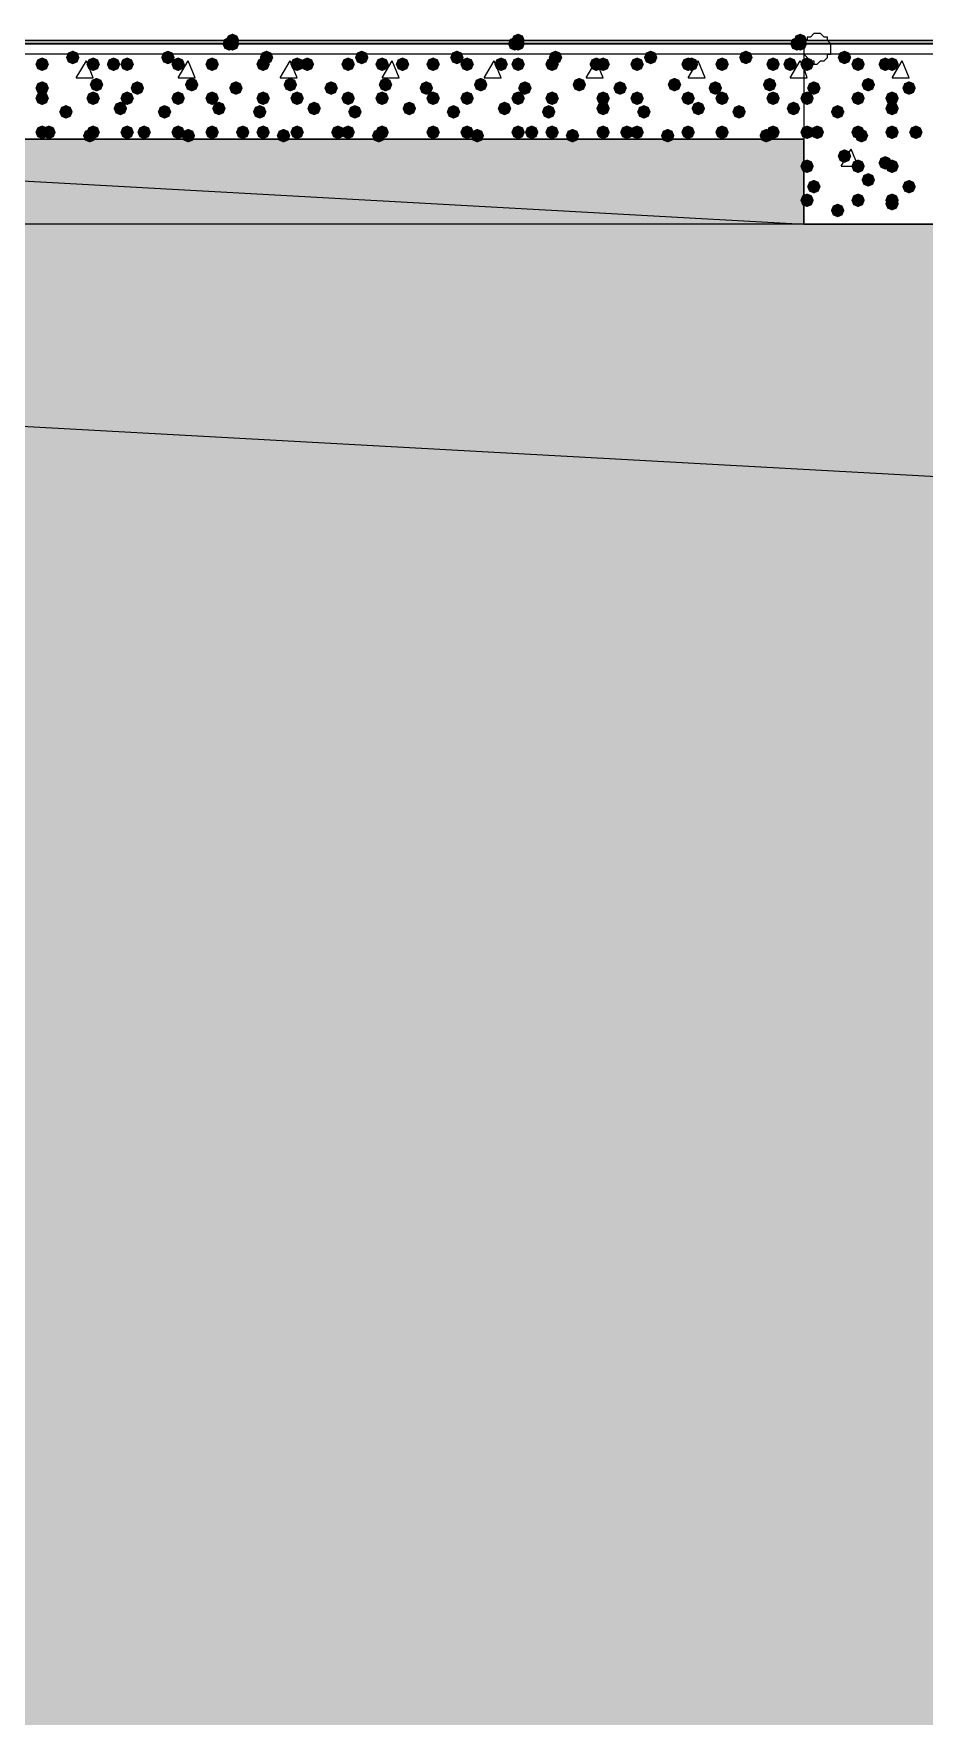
# Model space of a CAD drawing. Header units: millimetres. Extents: x 0 to 420, y 0 to 297.
# Drawn here: x 79.27 to 90.36, y 207.23 to 228.18 of the extents above; entities that cross this region are included whole.
import ezdxf

# ---------------------------------------------------------------- set-up
doc = ezdxf.new("R2010")
doc.units = ezdxf.units.MM
doc.layers.get('0').update_dxf_attribs({"linetype": 'CONTINUOUS'})

msp = doc.modelspace()

# ---------------------------------------------------------------- hatches: boundary and pattern name
at = {"true_color": 0x0000fe}
for points in [[(81.788, 228.049667), (81.763129, 227.989871), (81.703333, 227.965), (81.643537, 227.989871), (81.618667, 228.049667), (81.643537, 228.109462), (81.703333, 228.134333), (81.763129, 228.109463)], [(81.830333, 228.092), (81.805463, 228.032204), (81.745667, 228.007333), (81.685871, 228.032204), (81.661, 228.092), (81.685871, 228.151796), (81.745667, 228.176667), (81.805462, 228.151796)], [(81.830333, 228.049667), (81.805463, 227.989871), (81.745667, 227.965), (81.685871, 227.989871), (81.661, 228.049667), (81.685871, 228.109462), (81.745667, 228.134333), (81.805462, 228.109463)], [(81.830333, 228.049667), (81.805463, 227.989871), (81.745667, 227.965), (81.685871, 227.989871), (81.661, 228.049667), (81.685871, 228.109462), (81.745667, 228.134333), (81.805462, 228.109463)], [(85.344, 228.049667), (85.319129, 227.989871), (85.259333, 227.965), (85.199538, 227.989871), (85.174667, 228.049667), (85.199537, 228.109462), (85.259333, 228.134333), (85.319129, 228.109463)], [(85.344, 228.049667), (85.319129, 227.989871), (85.259333, 227.965), (85.199538, 227.989871), (85.174667, 228.049667), (85.199537, 228.109462), (85.259333, 228.134333), (85.319129, 228.109463)], [(85.386333, 228.092), (85.361463, 228.032204), (85.301667, 228.007333), (85.241871, 228.032204), (85.217, 228.092), (85.241871, 228.151796), (85.301667, 228.176667), (85.361462, 228.151796)], [(85.386333, 228.049667), (85.361463, 227.989871), (85.301667, 227.965), (85.241871, 227.989871), (85.217, 228.049667), (85.241871, 228.109462), (85.301667, 228.134333), (85.361462, 228.109463)], [(88.857667, 228.049667), (88.832796, 227.989871), (88.773, 227.965), (88.713204, 227.989871), (88.688333, 228.049667), (88.713204, 228.109462), (88.773, 228.134333), (88.832796, 228.109463)], [(88.9, 228.092), (88.875129, 228.032204), (88.815333, 228.007333), (88.755538, 228.032204), (88.730667, 228.092), (88.755537, 228.151796), (88.815333, 228.176667), (88.875129, 228.151796)], [(88.9, 228.049667), (88.875129, 227.989871), (88.815333, 227.965), (88.755538, 227.989871), (88.730667, 228.049667), (88.755537, 228.109462), (88.815333, 228.134333), (88.875129, 228.109463)], [(88.9, 228.049667), (88.875129, 227.989871), (88.815333, 227.965), (88.755538, 227.989871), (88.730667, 228.049667), (88.755537, 228.109462), (88.815333, 228.134333), (88.875129, 228.109463)]]:
    msp.add_hatch(color=0, dxfattribs=at).paths.add_polyline_path(points, flags=0)
at = {"true_color": 0x000007}
h = msp.add_hatch(color=0, dxfattribs=at)
h.paths.add_polyline_path([(32.215667, 228.049667), (380.661333, 228.049667)], flags=0)
h.paths.add_polyline_path([(380.661333, 228.049667), (32.215667, 228.049667)], flags=0)
at = {"true_color": 0x000008}
for points in [[(79.840667, 227.880333), (79.815796, 227.820537), (79.756, 227.795667), (79.696204, 227.820537), (79.671333, 227.880333), (79.696204, 227.940129), (79.756, 227.965), (79.815796, 227.940129)], [(81.026, 227.880333), (81.001129, 227.820537), (80.941333, 227.795667), (80.881537, 227.820537), (80.856667, 227.880333), (80.881537, 227.940129), (80.941333, 227.965), (81.001129, 227.940129)], [(82.253667, 227.880333), (82.228796, 227.820537), (82.169, 227.795667), (82.109204, 227.820537), (82.084333, 227.880333), (82.109204, 227.940129), (82.169, 227.965), (82.228796, 227.940129)], [(83.439, 227.880333), (83.414129, 227.820537), (83.354333, 227.795667), (83.294538, 227.820537), (83.269667, 227.880333), (83.294537, 227.940129), (83.354333, 227.965), (83.414129, 227.940129)], [(84.624333, 227.880333), (84.599462, 227.820537), (84.539667, 227.795667), (84.479871, 227.820537), (84.455, 227.880333), (84.479871, 227.940129), (84.539667, 227.965), (84.599462, 227.940129)], [(85.852, 227.880333), (85.827129, 227.820537), (85.767333, 227.795667), (85.707538, 227.820537), (85.682667, 227.880333), (85.707537, 227.940129), (85.767333, 227.965), (85.827129, 227.940129)], [(87.037333, 227.880333), (87.012463, 227.820537), (86.952667, 227.795667), (86.892871, 227.820537), (86.868, 227.880333), (86.892871, 227.940129), (86.952667, 227.965), (87.012462, 227.940129)], [(88.222667, 227.880333), (88.197796, 227.820537), (88.138, 227.795667), (88.078204, 227.820537), (88.053333, 227.880333), (88.078204, 227.940129), (88.138, 227.965), (88.197796, 227.940129)], [(79.459667, 227.795667), (79.434796, 227.735871), (79.375, 227.711), (79.315204, 227.735871), (79.290333, 227.795667), (79.315204, 227.855462), (79.375, 227.880333), (79.434796, 227.855463)], [(80.094667, 227.795667), (80.069796, 227.735871), (80.01, 227.711), (79.950204, 227.735871), (79.925333, 227.795667), (79.950204, 227.855462), (80.01, 227.880333), (80.069796, 227.855463)], [(80.348667, 227.795667), (80.323796, 227.735871), (80.264, 227.711), (80.204204, 227.735871), (80.179333, 227.795667), (80.204204, 227.855462), (80.264, 227.880333), (80.323796, 227.855463)], [(80.518, 227.795667), (80.493129, 227.735871), (80.433333, 227.711), (80.373537, 227.735871), (80.348667, 227.795667), (80.373537, 227.855462), (80.433333, 227.880333), (80.493129, 227.855463)], [(81.153, 227.795667), (81.128129, 227.735871), (81.068333, 227.711), (81.008537, 227.735871), (80.983667, 227.795667), (81.008537, 227.855462), (81.068333, 227.880333), (81.128129, 227.855463)], [(81.576333, 227.795667), (81.551463, 227.735871), (81.491667, 227.711), (81.431871, 227.735871), (81.407, 227.795667), (81.431871, 227.855462), (81.491667, 227.880333), (81.551462, 227.855463)], [(81.576333, 227.795667), (81.551463, 227.735871), (81.491667, 227.711), (81.431871, 227.735871), (81.407, 227.795667), (81.431871, 227.855462), (81.491667, 227.880333), (81.551462, 227.855463)], [(82.211333, 227.795667), (82.186462, 227.735871), (82.126667, 227.711), (82.066871, 227.735871), (82.042, 227.795667), (82.066871, 227.855462), (82.126667, 227.880333), (82.186462, 227.855463)], [(82.634667, 227.795667), (82.609796, 227.735871), (82.55, 227.711), (82.490204, 227.735871), (82.465333, 227.795667), (82.490204, 227.855462), (82.55, 227.880333), (82.609796, 227.855463)], [(82.761667, 227.795667), (82.736796, 227.735871), (82.677, 227.711), (82.617204, 227.735871), (82.592333, 227.795667), (82.617204, 227.855462), (82.677, 227.880333), (82.736796, 227.855463)], [(83.269667, 227.795667), (83.244796, 227.735871), (83.185, 227.711), (83.125204, 227.735871), (83.100333, 227.795667), (83.125204, 227.855462), (83.185, 227.880333), (83.244796, 227.855463)], [(83.693, 227.795667), (83.668129, 227.735871), (83.608333, 227.711), (83.548537, 227.735871), (83.523667, 227.795667), (83.548537, 227.855462), (83.608333, 227.880333), (83.668129, 227.855463)], [(83.947, 227.795667), (83.922129, 227.735871), (83.862333, 227.711), (83.802538, 227.735871), (83.777667, 227.795667), (83.802537, 227.855462), (83.862333, 227.880333), (83.922129, 227.855463)], [(84.328, 227.795667), (84.303129, 227.735871), (84.243333, 227.711), (84.183538, 227.735871), (84.158667, 227.795667), (84.183537, 227.855462), (84.243333, 227.880333), (84.303129, 227.855463)], [(84.751333, 227.795667), (84.726462, 227.735871), (84.666667, 227.711), (84.606871, 227.735871), (84.582, 227.795667), (84.606871, 227.855462), (84.666667, 227.880333), (84.726462, 227.855463)], [(85.174667, 227.795667), (85.149796, 227.735871), (85.09, 227.711), (85.030204, 227.735871), (85.005333, 227.795667), (85.030204, 227.855462), (85.09, 227.880333), (85.149796, 227.855463)], [(85.386333, 227.795667), (85.361463, 227.735871), (85.301667, 227.711), (85.241871, 227.735871), (85.217, 227.795667), (85.241871, 227.855462), (85.301667, 227.880333), (85.361462, 227.855463)], [(85.809667, 227.795667), (85.784796, 227.735871), (85.725, 227.711), (85.665204, 227.735871), (85.640333, 227.795667), (85.665204, 227.855462), (85.725, 227.880333), (85.784796, 227.855463)], [(86.36, 227.795667), (86.335129, 227.735871), (86.275333, 227.711), (86.215538, 227.735871), (86.190667, 227.795667), (86.215537, 227.855462), (86.275333, 227.880333), (86.335129, 227.855463)], [(86.444667, 227.795667), (86.419796, 227.735871), (86.36, 227.711), (86.300204, 227.735871), (86.275333, 227.795667), (86.300204, 227.855462), (86.36, 227.880333), (86.419796, 227.855463)], [(86.868, 227.795667), (86.843129, 227.735871), (86.783333, 227.711), (86.723537, 227.735871), (86.698667, 227.795667), (86.723537, 227.855462), (86.783333, 227.880333), (86.843129, 227.855463)], [(87.503, 227.795667), (87.478129, 227.735871), (87.418333, 227.711), (87.358537, 227.735871), (87.333667, 227.795667), (87.358537, 227.855462), (87.418333, 227.880333), (87.478129, 227.855463)], [(87.545333, 227.795667), (87.520463, 227.735871), (87.460667, 227.711), (87.400871, 227.735871), (87.376, 227.795667), (87.400871, 227.855462), (87.460667, 227.880333), (87.520462, 227.855463)], [(87.926333, 227.795667), (87.901462, 227.735871), (87.841667, 227.711), (87.781871, 227.735871), (87.757, 227.795667), (87.781871, 227.855462), (87.841667, 227.880333), (87.901462, 227.855463)], [(88.561333, 227.795667), (88.536462, 227.735871), (88.476667, 227.711), (88.416871, 227.735871), (88.392, 227.795667), (88.416871, 227.855462), (88.476667, 227.880333), (88.536462, 227.855463)], [(88.773, 227.795667), (88.748129, 227.735871), (88.688333, 227.711), (88.628537, 227.735871), (88.603667, 227.795667), (88.628537, 227.855462), (88.688333, 227.880333), (88.748129, 227.855463)], [(79.459667, 227.499333), (79.434796, 227.439537), (79.375, 227.414667), (79.315204, 227.439537), (79.290333, 227.499333), (79.315204, 227.559129), (79.375, 227.584), (79.434796, 227.559129)], [(80.137, 227.541667), (80.112129, 227.481871), (80.052333, 227.457), (79.992538, 227.481871), (79.967667, 227.541667), (79.992537, 227.601462), (80.052333, 227.626333), (80.112129, 227.601463)], [(80.645, 227.499333), (80.620129, 227.439537), (80.560333, 227.414667), (80.500538, 227.439537), (80.475667, 227.499333), (80.500537, 227.559129), (80.560333, 227.584), (80.620129, 227.559129)], [(81.322333, 227.541667), (81.297463, 227.481871), (81.237667, 227.457), (81.177871, 227.481871), (81.153, 227.541667), (81.177871, 227.601462), (81.237667, 227.626333), (81.297462, 227.601463)], [(81.872667, 227.499333), (81.847796, 227.439537), (81.788, 227.414667), (81.728204, 227.439537), (81.703333, 227.499333), (81.728204, 227.559129), (81.788, 227.584), (81.847796, 227.559129)], [(82.55, 227.541667), (82.525129, 227.481871), (82.465333, 227.457), (82.405538, 227.481871), (82.380667, 227.541667), (82.405537, 227.601462), (82.465333, 227.626333), (82.525129, 227.601463)], [(83.058, 227.499333), (83.033129, 227.439537), (82.973333, 227.414667), (82.913537, 227.439537), (82.888667, 227.499333), (82.913537, 227.559129), (82.973333, 227.584), (83.033129, 227.559129)], [(83.735333, 227.541667), (83.710463, 227.481871), (83.650667, 227.457), (83.590871, 227.481871), (83.566, 227.541667), (83.590871, 227.601462), (83.650667, 227.626333), (83.710462, 227.601463)], [(84.243333, 227.499333), (84.218463, 227.439537), (84.158667, 227.414667), (84.098871, 227.439537), (84.074, 227.499333), (84.098871, 227.559129), (84.158667, 227.584), (84.218462, 227.559129)], [(84.920667, 227.541667), (84.895796, 227.481871), (84.836, 227.457), (84.776204, 227.481871), (84.751333, 227.541667), (84.776204, 227.601462), (84.836, 227.626333), (84.895796, 227.601463)], [(85.471, 227.499333), (85.446129, 227.439537), (85.386333, 227.414667), (85.326537, 227.439537), (85.301667, 227.499333), (85.326537, 227.559129), (85.386333, 227.584), (85.446129, 227.559129)], [(86.148333, 227.541667), (86.123463, 227.481871), (86.063667, 227.457), (86.003871, 227.481871), (85.979, 227.541667), (86.003871, 227.601462), (86.063667, 227.626333), (86.123462, 227.601463)], [(86.656333, 227.499333), (86.631462, 227.439537), (86.571667, 227.414667), (86.511871, 227.439537), (86.487, 227.499333), (86.511871, 227.559129), (86.571667, 227.584), (86.631462, 227.559129)], [(87.333667, 227.541667), (87.308796, 227.481871), (87.249, 227.457), (87.189204, 227.481871), (87.164333, 227.541667), (87.189204, 227.601462), (87.249, 227.626333), (87.308796, 227.601463)], [(87.841667, 227.499333), (87.816796, 227.439537), (87.757, 227.414667), (87.697204, 227.439537), (87.672333, 227.499333), (87.697204, 227.559129), (87.757, 227.584), (87.816796, 227.559129)], [(88.519, 227.541667), (88.494129, 227.481871), (88.434333, 227.457), (88.374538, 227.481871), (88.349667, 227.541667), (88.374537, 227.601462), (88.434333, 227.626333), (88.494129, 227.601463)], [(79.459667, 227.372333), (79.434796, 227.312537), (79.375, 227.287667), (79.315204, 227.312537), (79.290333, 227.372333), (79.315204, 227.432129), (79.375, 227.457), (79.434796, 227.432129)], [(80.094667, 227.372333), (80.069796, 227.312537), (80.01, 227.287667), (79.950204, 227.312537), (79.925333, 227.372333), (79.950204, 227.432129), (80.01, 227.457), (80.069796, 227.432129)], [(80.433333, 227.245333), (80.408463, 227.185537), (80.348667, 227.160667), (80.288871, 227.185537), (80.264, 227.245333), (80.288871, 227.305129), (80.348667, 227.33), (80.408462, 227.305129)], [(80.518, 227.372333), (80.493129, 227.312537), (80.433333, 227.287667), (80.373537, 227.312537), (80.348667, 227.372333), (80.373537, 227.432129), (80.433333, 227.457), (80.493129, 227.432129)], [(81.153, 227.372333), (81.128129, 227.312537), (81.068333, 227.287667), (81.008537, 227.312537), (80.983667, 227.372333), (81.008537, 227.432129), (81.068333, 227.457), (81.128129, 227.432129)], [(81.576333, 227.372333), (81.551463, 227.312537), (81.491667, 227.287667), (81.431871, 227.312537), (81.407, 227.372333), (81.431871, 227.432129), (81.491667, 227.457), (81.551462, 227.432129)], [(81.661, 227.245333), (81.636129, 227.185537), (81.576333, 227.160667), (81.516537, 227.185537), (81.491667, 227.245333), (81.516537, 227.305129), (81.576333, 227.33), (81.636129, 227.305129)], [(82.211333, 227.372333), (82.186462, 227.312537), (82.126667, 227.287667), (82.066871, 227.312537), (82.042, 227.372333), (82.066871, 227.432129), (82.126667, 227.457), (82.186462, 227.432129)], [(82.634667, 227.372333), (82.609796, 227.312537), (82.55, 227.287667), (82.490204, 227.312537), (82.465333, 227.372333), (82.490204, 227.432129), (82.55, 227.457), (82.609796, 227.432129)], [(82.846333, 227.245333), (82.821462, 227.185537), (82.761667, 227.160667), (82.701871, 227.185537), (82.677, 227.245333), (82.701871, 227.305129), (82.761667, 227.33), (82.821462, 227.305129)], [(83.269667, 227.372333), (83.244796, 227.312537), (83.185, 227.287667), (83.125204, 227.312537), (83.100333, 227.372333), (83.125204, 227.432129), (83.185, 227.457), (83.244796, 227.432129)], [(83.693, 227.372333), (83.668129, 227.312537), (83.608333, 227.287667), (83.548537, 227.312537), (83.523667, 227.372333), (83.548537, 227.432129), (83.608333, 227.457), (83.668129, 227.432129)], [(84.031667, 227.245333), (84.006796, 227.185537), (83.947, 227.160667), (83.887204, 227.185537), (83.862333, 227.245333), (83.887204, 227.305129), (83.947, 227.33), (84.006796, 227.305129)], [(84.328, 227.372333), (84.303129, 227.312537), (84.243333, 227.287667), (84.183538, 227.312537), (84.158667, 227.372333), (84.183537, 227.432129), (84.243333, 227.457), (84.303129, 227.432129)], [(84.751333, 227.372333), (84.726462, 227.312537), (84.666667, 227.287667), (84.606871, 227.312537), (84.582, 227.372333), (84.606871, 227.432129), (84.666667, 227.457), (84.726462, 227.432129)], [(85.217, 227.245333), (85.192129, 227.185537), (85.132333, 227.160667), (85.072538, 227.185537), (85.047667, 227.245333), (85.072537, 227.305129), (85.132333, 227.33), (85.192129, 227.305129)], [(85.386333, 227.372333), (85.361463, 227.312537), (85.301667, 227.287667), (85.241871, 227.312537), (85.217, 227.372333), (85.241871, 227.432129), (85.301667, 227.457), (85.361462, 227.432129)], [(85.809667, 227.372333), (85.784796, 227.312537), (85.725, 227.287667), (85.665204, 227.312537), (85.640333, 227.372333), (85.665204, 227.432129), (85.725, 227.457), (85.784796, 227.432129)], [(86.444667, 227.372333), (86.419796, 227.312537), (86.36, 227.287667), (86.300204, 227.312537), (86.275333, 227.372333), (86.300204, 227.432129), (86.36, 227.457), (86.419796, 227.432129)], [(86.444667, 227.245333), (86.419796, 227.185537), (86.36, 227.160667), (86.300204, 227.185537), (86.275333, 227.245333), (86.300204, 227.305129), (86.36, 227.33), (86.419796, 227.305129)], [(86.868, 227.372333), (86.843129, 227.312537), (86.783333, 227.287667), (86.723537, 227.312537), (86.698667, 227.372333), (86.723537, 227.432129), (86.783333, 227.457), (86.843129, 227.432129)], [(87.503, 227.372333), (87.478129, 227.312537), (87.418333, 227.287667), (87.358537, 227.312537), (87.333667, 227.372333), (87.358537, 227.432129), (87.418333, 227.457), (87.478129, 227.432129)], [(87.63, 227.245333), (87.605129, 227.185537), (87.545333, 227.160667), (87.485538, 227.185537), (87.460667, 227.245333), (87.485537, 227.305129), (87.545333, 227.33), (87.605129, 227.305129)], [(87.926333, 227.372333), (87.901462, 227.312537), (87.841667, 227.287667), (87.781871, 227.312537), (87.757, 227.372333), (87.781871, 227.432129), (87.841667, 227.457), (87.901462, 227.432129)], [(88.561333, 227.372333), (88.536462, 227.312537), (88.476667, 227.287667), (88.416871, 227.312537), (88.392, 227.372333), (88.416871, 227.432129), (88.476667, 227.457), (88.536462, 227.432129)], [(88.815333, 227.245333), (88.790463, 227.185537), (88.730667, 227.160667), (88.670871, 227.185537), (88.646, 227.245333), (88.670871, 227.305129), (88.730667, 227.33), (88.790462, 227.305129)], [(79.756, 227.203), (79.731129, 227.143204), (79.671333, 227.118333), (79.611537, 227.143204), (79.586667, 227.203), (79.611537, 227.262796), (79.671333, 227.287667), (79.731129, 227.262796)], [(80.983667, 227.203), (80.958796, 227.143204), (80.899, 227.118333), (80.839204, 227.143204), (80.814333, 227.203), (80.839204, 227.262796), (80.899, 227.287667), (80.958796, 227.262796)], [(82.169, 227.203), (82.144129, 227.143204), (82.084333, 227.118333), (82.024538, 227.143204), (81.999667, 227.203), (82.024537, 227.262796), (82.084333, 227.287667), (82.144129, 227.262796)], [(83.354333, 227.203), (83.329462, 227.143204), (83.269667, 227.118333), (83.209871, 227.143204), (83.185, 227.203), (83.209871, 227.262796), (83.269667, 227.287667), (83.329462, 227.262796)], [(84.582, 227.203), (84.557129, 227.143204), (84.497333, 227.118333), (84.437538, 227.143204), (84.412667, 227.203), (84.437537, 227.262796), (84.497333, 227.287667), (84.557129, 227.262796)], [(85.767333, 227.203), (85.742463, 227.143204), (85.682667, 227.118333), (85.622871, 227.143204), (85.598, 227.203), (85.622871, 227.262796), (85.682667, 227.287667), (85.742462, 227.262796)], [(86.952667, 227.203), (86.927796, 227.143204), (86.868, 227.118333), (86.808204, 227.143204), (86.783333, 227.203), (86.808204, 227.262796), (86.868, 227.287667), (86.927796, 227.262796)], [(88.138, 227.203), (88.113129, 227.143204), (88.053333, 227.118333), (87.993537, 227.143204), (87.968667, 227.203), (87.993537, 227.262796), (88.053333, 227.287667), (88.113129, 227.262796)], [(79.459667, 226.949), (79.434796, 226.889204), (79.375, 226.864333), (79.315204, 226.889204), (79.290333, 226.949), (79.315204, 227.008796), (79.375, 227.033667), (79.434796, 227.008796)], [(79.544333, 226.949), (79.519462, 226.889204), (79.459667, 226.864333), (79.399871, 226.889204), (79.375, 226.949), (79.399871, 227.008796), (79.459667, 227.033667), (79.519462, 227.008796)], [(80.052333, 226.906667), (80.027463, 226.846871), (79.967667, 226.822), (79.907871, 226.846871), (79.883, 226.906667), (79.907871, 226.966462), (79.967667, 226.991333), (80.027462, 226.966463)], [(80.094667, 226.949), (80.069796, 226.889204), (80.01, 226.864333), (79.950204, 226.889204), (79.925333, 226.949), (79.950204, 227.008796), (80.01, 227.033667), (80.069796, 227.008796)], [(80.518, 226.949), (80.493129, 226.889204), (80.433333, 226.864333), (80.373537, 226.889204), (80.348667, 226.949), (80.373537, 227.008796), (80.433333, 227.033667), (80.493129, 227.008796)], [(80.729667, 226.949), (80.704796, 226.889204), (80.645, 226.864333), (80.585204, 226.889204), (80.560333, 226.949), (80.585204, 227.008796), (80.645, 227.033667), (80.704796, 227.008796)], [(81.153, 226.949), (81.128129, 226.889204), (81.068333, 226.864333), (81.008537, 226.889204), (80.983667, 226.949), (81.008537, 227.008796), (81.068333, 227.033667), (81.128129, 227.008796)], [(81.28, 226.906667), (81.255129, 226.846871), (81.195333, 226.822), (81.135538, 226.846871), (81.110667, 226.906667), (81.135537, 226.966462), (81.195333, 226.991333), (81.255129, 226.966463)], [(81.576333, 226.949), (81.551463, 226.889204), (81.491667, 226.864333), (81.431871, 226.889204), (81.407, 226.949), (81.431871, 227.008796), (81.491667, 227.033667), (81.551462, 227.008796)], [(81.957333, 226.949), (81.932463, 226.889204), (81.872667, 226.864333), (81.812871, 226.889204), (81.788, 226.949), (81.812871, 227.008796), (81.872667, 227.033667), (81.932462, 227.008796)], [(82.211333, 226.949), (82.186462, 226.889204), (82.126667, 226.864333), (82.066871, 226.889204), (82.042, 226.949), (82.066871, 227.008796), (82.126667, 227.033667), (82.186462, 227.008796)], [(82.465333, 226.906667), (82.440463, 226.846871), (82.380667, 226.822), (82.320871, 226.846871), (82.296, 226.906667), (82.320871, 226.966462), (82.380667, 226.991333), (82.440462, 226.966463)], [(82.634667, 226.949), (82.609796, 226.889204), (82.55, 226.864333), (82.490204, 226.889204), (82.465333, 226.949), (82.490204, 227.008796), (82.55, 227.033667), (82.609796, 227.008796)], [(83.142667, 226.949), (83.117796, 226.889204), (83.058, 226.864333), (82.998204, 226.889204), (82.973333, 226.949), (82.998204, 227.008796), (83.058, 227.033667), (83.117796, 227.008796)], [(83.269667, 226.949), (83.244796, 226.889204), (83.185, 226.864333), (83.125204, 226.889204), (83.100333, 226.949), (83.125204, 227.008796), (83.185, 227.033667), (83.244796, 227.008796)], [(83.650667, 226.906667), (83.625796, 226.846871), (83.566, 226.822), (83.506204, 226.846871), (83.481333, 226.906667), (83.506204, 226.966462), (83.566, 226.991333), (83.625796, 226.966463)], [(83.693, 226.949), (83.668129, 226.889204), (83.608333, 226.864333), (83.548537, 226.889204), (83.523667, 226.949), (83.548537, 227.008796), (83.608333, 227.033667), (83.668129, 227.008796)], [(84.328, 226.949), (84.303129, 226.889204), (84.243333, 226.864333), (84.183538, 226.889204), (84.158667, 226.949), (84.183537, 227.008796), (84.243333, 227.033667), (84.303129, 227.008796)], [(84.328, 226.949), (84.303129, 226.889204), (84.243333, 226.864333), (84.183538, 226.889204), (84.158667, 226.949), (84.183537, 227.008796), (84.243333, 227.033667), (84.303129, 227.008796)], [(84.751333, 226.949), (84.726462, 226.889204), (84.666667, 226.864333), (84.606871, 226.889204), (84.582, 226.949), (84.606871, 227.008796), (84.666667, 227.033667), (84.726462, 227.008796)], [(84.878333, 226.906667), (84.853463, 226.846871), (84.793667, 226.822), (84.733871, 226.846871), (84.709, 226.906667), (84.733871, 226.966462), (84.793667, 226.991333), (84.853462, 226.966463)], [(85.386333, 226.949), (85.361463, 226.889204), (85.301667, 226.864333), (85.241871, 226.889204), (85.217, 226.949), (85.241871, 227.008796), (85.301667, 227.033667), (85.361462, 227.008796)], [(85.555667, 226.949), (85.530796, 226.889204), (85.471, 226.864333), (85.411204, 226.889204), (85.386333, 226.949), (85.411204, 227.008796), (85.471, 227.033667), (85.530796, 227.008796)], [(85.809667, 226.949), (85.784796, 226.889204), (85.725, 226.864333), (85.665204, 226.889204), (85.640333, 226.949), (85.665204, 227.008796), (85.725, 227.033667), (85.784796, 227.008796)], [(86.063667, 226.906667), (86.038796, 226.846871), (85.979, 226.822), (85.919204, 226.846871), (85.894333, 226.906667), (85.919204, 226.966462), (85.979, 226.991333), (86.038796, 226.966463)], [(86.444667, 226.949), (86.419796, 226.889204), (86.36, 226.864333), (86.300204, 226.889204), (86.275333, 226.949), (86.300204, 227.008796), (86.36, 227.033667), (86.419796, 227.008796)], [(86.741, 226.949), (86.716129, 226.889204), (86.656333, 226.864333), (86.596537, 226.889204), (86.571667, 226.949), (86.596537, 227.008796), (86.656333, 227.033667), (86.716129, 227.008796)], [(86.868, 226.949), (86.843129, 226.889204), (86.783333, 226.864333), (86.723537, 226.889204), (86.698667, 226.949), (86.723537, 227.008796), (86.783333, 227.033667), (86.843129, 227.008796)], [(87.249, 226.906667), (87.224129, 226.846871), (87.164333, 226.822), (87.104538, 226.846871), (87.079667, 226.906667), (87.104537, 226.966462), (87.164333, 226.991333), (87.224129, 226.966463)], [(87.503, 226.949), (87.478129, 226.889204), (87.418333, 226.864333), (87.358537, 226.889204), (87.333667, 226.949), (87.358537, 227.008796), (87.418333, 227.033667), (87.478129, 227.008796)], [(87.926333, 226.949), (87.901462, 226.889204), (87.841667, 226.864333), (87.781871, 226.889204), (87.757, 226.949), (87.781871, 227.008796), (87.841667, 227.033667), (87.901462, 227.008796)], [(87.926333, 226.949), (87.901462, 226.889204), (87.841667, 226.864333), (87.781871, 226.889204), (87.757, 226.949), (87.781871, 227.008796), (87.841667, 227.033667), (87.901462, 227.008796)], [(88.476667, 226.906667), (88.451796, 226.846871), (88.392, 226.822), (88.332204, 226.846871), (88.307333, 226.906667), (88.332204, 226.966462), (88.392, 226.991333), (88.451796, 226.966463)], [(88.561333, 226.949), (88.536462, 226.889204), (88.476667, 226.864333), (88.416871, 226.889204), (88.392, 226.949), (88.416871, 227.008796), (88.476667, 227.033667), (88.536462, 227.008796)]]:
    msp.add_hatch(color=0, dxfattribs=at).paths.add_polyline_path(points, flags=0)
at = {"true_color": 0x000007}
for points in [[(89.450333, 227.880333), (89.425463, 227.820537), (89.365667, 227.795667), (89.305871, 227.820537), (89.281, 227.880333), (89.305871, 227.940129), (89.365667, 227.965), (89.425462, 227.940129)], [(88.984667, 227.795667), (88.959796, 227.735871), (88.9, 227.711), (88.840204, 227.735871), (88.815333, 227.795667), (88.840204, 227.855462), (88.9, 227.880333), (88.959796, 227.855463)], [(89.619667, 227.795667), (89.594796, 227.735871), (89.535, 227.711), (89.475204, 227.735871), (89.450333, 227.795667), (89.475204, 227.855462), (89.535, 227.880333), (89.594796, 227.855463)], [(89.958333, 227.795667), (89.933463, 227.735871), (89.873667, 227.711), (89.813871, 227.735871), (89.789, 227.795667), (89.813871, 227.855462), (89.873667, 227.880333), (89.933462, 227.855463)], [(90.043, 227.795667), (90.018129, 227.735871), (89.958333, 227.711), (89.898537, 227.735871), (89.873667, 227.795667), (89.898537, 227.855462), (89.958333, 227.880333), (90.018129, 227.855463)], [(89.069333, 227.499333), (89.044462, 227.439537), (88.984667, 227.414667), (88.924871, 227.439537), (88.9, 227.499333), (88.924871, 227.559129), (88.984667, 227.584), (89.044462, 227.559129)], [(89.746667, 227.541667), (89.721796, 227.481871), (89.662, 227.457), (89.602204, 227.481871), (89.577333, 227.541667), (89.602204, 227.601462), (89.662, 227.626333), (89.721796, 227.601463)], [(90.254667, 227.499333), (90.229796, 227.439537), (90.17, 227.414667), (90.110204, 227.439537), (90.085333, 227.499333), (90.110204, 227.559129), (90.17, 227.584), (90.229796, 227.559129)], [(88.984667, 227.372333), (88.959796, 227.312537), (88.9, 227.287667), (88.840204, 227.312537), (88.815333, 227.372333), (88.840204, 227.432129), (88.9, 227.457), (88.959796, 227.432129)], [(89.619667, 227.372333), (89.594796, 227.312537), (89.535, 227.287667), (89.475204, 227.312537), (89.450333, 227.372333), (89.475204, 227.432129), (89.535, 227.457), (89.594796, 227.432129)], [(90.043, 227.372333), (90.018129, 227.312537), (89.958333, 227.287667), (89.898537, 227.312537), (89.873667, 227.372333), (89.898537, 227.432129), (89.958333, 227.457), (90.018129, 227.432129)], [(90.043, 227.245333), (90.018129, 227.185537), (89.958333, 227.160667), (89.898537, 227.185537), (89.873667, 227.245333), (89.898537, 227.305129), (89.958333, 227.33), (90.018129, 227.305129)], [(89.365667, 227.203), (89.340796, 227.143204), (89.281, 227.118333), (89.221204, 227.143204), (89.196333, 227.203), (89.221204, 227.262796), (89.281, 227.287667), (89.340796, 227.262796)], [(88.984667, 226.949), (88.959796, 226.889204), (88.9, 226.864333), (88.840204, 226.889204), (88.815333, 226.949), (88.840204, 227.008796), (88.9, 227.033667), (88.959796, 227.008796)], [(89.111667, 226.949), (89.086796, 226.889204), (89.027, 226.864333), (88.967204, 226.889204), (88.942333, 226.949), (88.967204, 227.008796), (89.027, 227.033667), (89.086796, 227.008796)], [(89.619667, 226.949), (89.594796, 226.889204), (89.535, 226.864333), (89.475204, 226.889204), (89.450333, 226.949), (89.475204, 227.008796), (89.535, 227.033667), (89.594796, 227.008796)], [(89.662, 226.906667), (89.637129, 226.846871), (89.577333, 226.822), (89.517538, 226.846871), (89.492667, 226.906667), (89.517537, 226.966462), (89.577333, 226.991333), (89.637129, 226.966463)], [(90.043, 226.949), (90.018129, 226.889204), (89.958333, 226.864333), (89.898537, 226.889204), (89.873667, 226.949), (89.898537, 227.008796), (89.958333, 227.033667), (90.018129, 227.008796)], [(90.339333, 226.949), (90.314462, 226.889204), (90.254667, 226.864333), (90.194871, 226.889204), (90.17, 226.949), (90.194871, 227.008796), (90.254667, 227.033667), (90.314462, 227.008796)], [(89.450333, 226.652667), (89.425463, 226.592871), (89.365667, 226.568), (89.305871, 226.592871), (89.281, 226.652667), (89.305871, 226.712462), (89.365667, 226.737333), (89.425462, 226.712463)], [(88.984667, 226.525667), (88.959796, 226.465871), (88.9, 226.441), (88.840204, 226.465871), (88.815333, 226.525667), (88.840204, 226.585462), (88.9, 226.610333), (88.959796, 226.585463)], [(89.619667, 226.525667), (89.594796, 226.465871), (89.535, 226.441), (89.475204, 226.465871), (89.450333, 226.525667), (89.475204, 226.585462), (89.535, 226.610333), (89.594796, 226.585463)], [(89.958333, 226.568), (89.933463, 226.508204), (89.873667, 226.483333), (89.813871, 226.508204), (89.789, 226.568), (89.813871, 226.627796), (89.873667, 226.652667), (89.933462, 226.627796)], [(90.043, 226.525667), (90.018129, 226.465871), (89.958333, 226.441), (89.898537, 226.465871), (89.873667, 226.525667), (89.898537, 226.585462), (89.958333, 226.610333), (90.018129, 226.585463)], [(89.069333, 226.271667), (89.044462, 226.211871), (88.984667, 226.187), (88.924871, 226.211871), (88.9, 226.271667), (88.924871, 226.331462), (88.984667, 226.356333), (89.044462, 226.331463)], [(89.746667, 226.356333), (89.721796, 226.296537), (89.662, 226.271667), (89.602204, 226.296537), (89.577333, 226.356333), (89.602204, 226.416129), (89.662, 226.441), (89.721796, 226.416129)], [(90.254667, 226.271667), (90.229796, 226.211871), (90.17, 226.187), (90.110204, 226.211871), (90.085333, 226.271667), (90.110204, 226.331462), (90.17, 226.356333), (90.229796, 226.331463)], [(88.984667, 226.102333), (88.959796, 226.042537), (88.9, 226.017667), (88.840204, 226.042537), (88.815333, 226.102333), (88.840204, 226.162129), (88.9, 226.187), (88.959796, 226.162129)], [(89.365667, 225.975333), (89.340796, 225.915537), (89.281, 225.890667), (89.221204, 225.915537), (89.196333, 225.975333), (89.221204, 226.035129), (89.281, 226.06), (89.340796, 226.035129)], [(89.619667, 226.102333), (89.594796, 226.042537), (89.535, 226.017667), (89.475204, 226.042537), (89.450333, 226.102333), (89.475204, 226.162129), (89.535, 226.187), (89.594796, 226.162129)], [(90.043, 226.102333), (90.018129, 226.042537), (89.958333, 226.017667), (89.898537, 226.042537), (89.873667, 226.102333), (89.898537, 226.162129), (89.958333, 226.187), (90.018129, 226.162129)], [(90.043, 226.06), (90.018129, 226.000204), (89.958333, 225.975333), (89.898537, 226.000204), (89.873667, 226.06), (89.898537, 226.119796), (89.958333, 226.144667), (90.018129, 226.119796)]]:
    msp.add_hatch(color=0, dxfattribs=at).paths.add_polyline_path(points, flags=0)
at = {"true_color": 0x000008}
h = msp.add_hatch(color=0, dxfattribs=at)
h.paths.add_polyline_path([(88.857667, 226.864333), (69.765333, 226.864333), (88.857667, 225.806)], flags=0)
h.paths.add_polyline_path([(69.765333, 226.864333), (88.857667, 225.806), (69.765333, 225.806)], flags=0)
h = msp.add_hatch(color=0, dxfattribs=at)
h.paths.add_polyline_path([(379.518333, 225.806), (33.401, 225.806), (379.518333, 206.756)], flags=0)
h.paths.add_polyline_path([(33.401, 225.806), (379.518333, 206.756), (33.401, 206.756)], flags=0)

# ---------------------------------------------------------------- linework, layer by layer
at = {"color": 0, "true_color": 0x000007}
for points in [[(88.857667, 228.007333), (88.857667, 227.965), (88.857667, 227.922667), (88.9, 227.880333), (88.942333, 227.838), (88.984667, 227.838), (88.984667, 227.795667), (89.027, 227.795667), (89.069333, 227.838), (89.111667, 227.838), (89.154, 227.880333), (89.154, 227.922667), (89.196333, 227.922667), (89.196333, 227.965), (89.196333, 228.007333), (89.196333, 228.049667), (89.154, 228.092), (89.154, 228.134333), (89.111667, 228.134333), (89.069333, 228.176667), (89.027, 228.176667), (88.984667, 228.176667), (88.942333, 228.134333), (88.9, 228.134333), (88.9, 228.092), (88.857667, 228.092), (88.857667, 228.049667)], [(32.215667, 228.049667), (380.703667, 228.049667)], [(32.215667, 228.049667), (380.661333, 228.049667)], [(380.661333, 228.049667), (32.215667, 228.049667)], [(88.857667, 227.922667), (88.857667, 225.806), (90.974333, 225.806), (90.974333, 227.922667)]]:
    msp.add_lwpolyline(points, close=True, dxfattribs=at)
for points in [[(380.703667, 228.092), (32.173333, 228.092), (32.173333, 228.049667)], [(380.703667, 228.092), (32.215667, 228.092), (380.703667, 228.092), (32.215667, 228.049667)], [(32.215667, 228.049667), (380.703667, 228.049667)], [(32.215667, 228.049667), (380.661333, 228.049667), (380.703667, 228.049667)], [(32.215667, 228.049667), (380.661333, 228.049667)], [(88.857667, 227.922667), (69.765333, 227.922667)], [(88.9, 227.626333), (88.857667, 227.753333)], [(89.958333, 227.626333), (90.085333, 227.838)], [(90.17, 227.626333), (90.085333, 227.838)], [(88.857667, 227.626333), (88.9, 227.626333)], [(89.958333, 227.626333), (90.17, 227.626333)], [(69.765333, 226.864333), (88.857667, 226.864333)], [(89.323333, 226.525667), (89.450333, 226.737333)], [(89.535, 226.525667), (89.450333, 226.737333)], [(89.323333, 226.525667), (89.535, 226.525667)]]:
    msp.add_lwpolyline(points, dxfattribs=at)
at = {"color": 0, "true_color": 0x000008}
for points in [[(79.798333, 227.626333), (79.925333, 227.838)], [(80.01, 227.626333), (79.925333, 227.838)], [(81.068333, 227.626333), (81.195333, 227.838)], [(81.28, 227.626333), (81.195333, 227.838)], [(82.338333, 227.626333), (82.465333, 227.838)], [(82.55, 227.626333), (82.465333, 227.838)], [(83.608333, 227.626333), (83.735333, 227.838)], [(83.82, 227.626333), (83.735333, 227.838)], [(84.878333, 227.626333), (85.005333, 227.838)], [(85.09, 227.626333), (85.005333, 227.838)], [(86.148333, 227.626333), (86.275333, 227.838)], [(86.36, 227.626333), (86.275333, 227.838)], [(87.418333, 227.626333), (87.545333, 227.838)], [(87.63, 227.626333), (87.545333, 227.838)], [(88.688333, 227.626333), (88.815333, 227.838)], [(88.857667, 227.753333), (88.815333, 227.838)], [(79.798333, 227.626333), (80.01, 227.626333)], [(81.068333, 227.626333), (81.28, 227.626333)], [(82.338333, 227.626333), (82.55, 227.626333)], [(83.608333, 227.626333), (83.82, 227.626333)], [(84.878333, 227.626333), (85.09, 227.626333)], [(86.148333, 227.626333), (86.36, 227.626333)], [(87.418333, 227.626333), (87.63, 227.626333)], [(88.688333, 227.626333), (88.857667, 227.626333)]]:
    msp.add_lwpolyline(points, dxfattribs=at)
for points in [[(88.857667, 226.864333), (69.765333, 226.864333), (88.857667, 225.806)], [(69.765333, 226.864333), (88.857667, 225.806), (69.765333, 225.806)], [(379.518333, 225.806), (33.401, 225.806), (379.518333, 206.756)], [(33.401, 225.806), (379.518333, 206.756), (33.401, 206.756)]]:
    msp.add_lwpolyline(points, close=True, dxfattribs=at)

doc.saveas('drawing.dxf')
